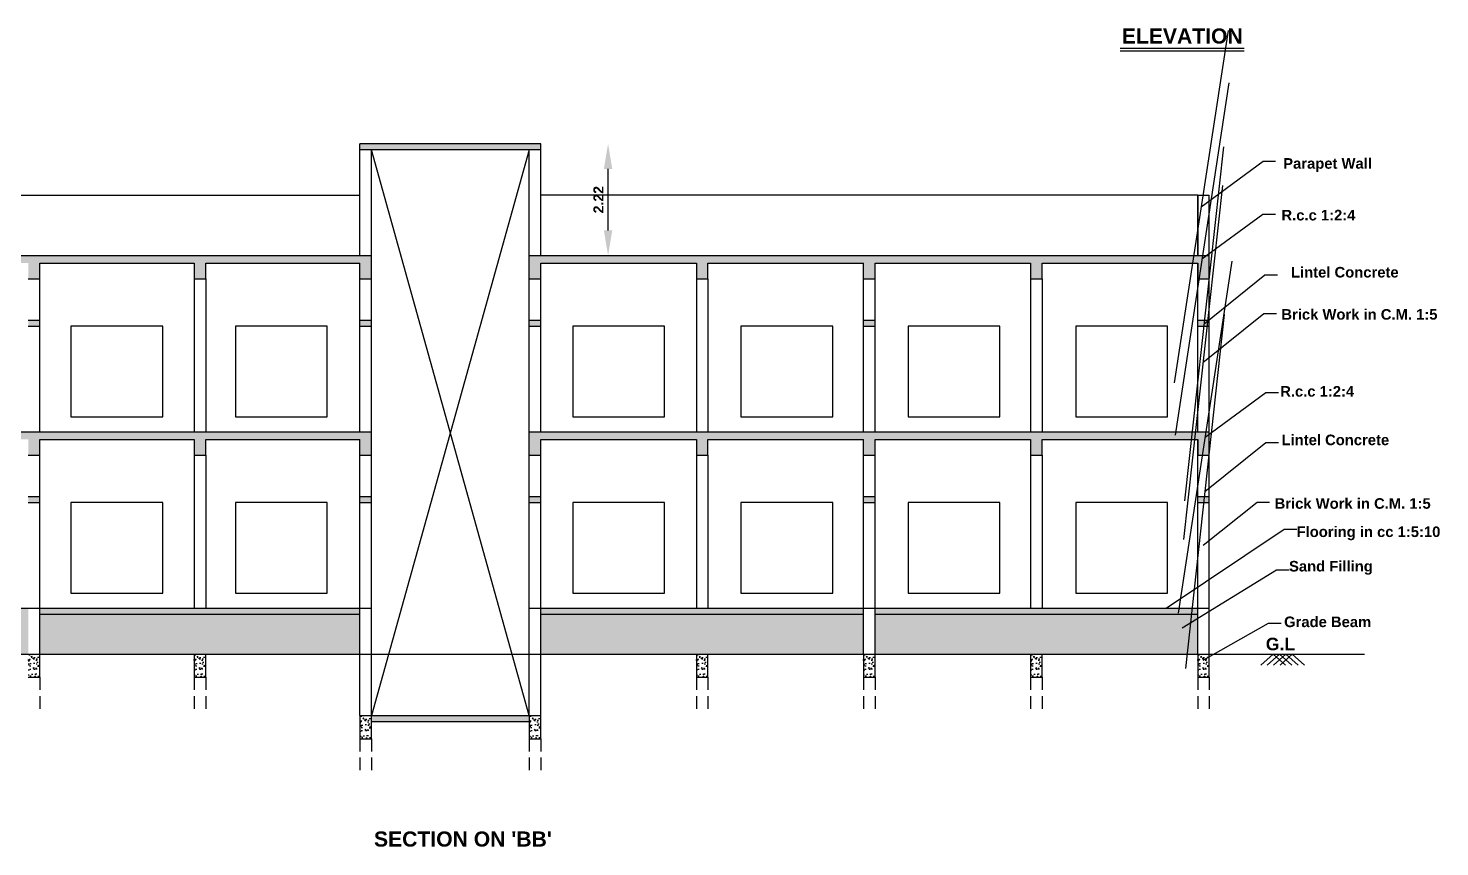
# Model space of a CAD drawing. Header units: metres. Extents: x 0 to 602, y 0 to 196.
# Drawn here: x 314.75 to 342.75, y 157.08 to 173.33 of the extents above; entities that cross this region are included whole.
import ezdxf

# ---------------------------------------------------------------- set-up
doc = ezdxf.new("R2010")
doc.units = ezdxf.units.M
doc.header["$MEASUREMENT"] = 0
doc.linetypes.add('HIDDEN', pattern=[0.375, 0.25, -0.125])
doc.layers.add('BLK_1_STAIR_HEADROOM', color=7, linetype='Continuous', lineweight=35)
doc.styles.add('Ar Bold', font='arialbd.ttf')
doc.styles.get("Standard").update_dxf_attribs({"font": 'swissc.ttf', "height": 0.23})
doc.dimstyles.new('$Side open200', dxfattribs={"dimtxt": 1, "dimasz": 0.5, "dimexe": 0.18, "dimexo": 0.0625, "dimgap": 0.09, "dimtad": 1, "dimzin": 4, "dimdsep": 46, "dimtxsty": 'Ar Bold', "dimcen": 0.09, "dimse1": 1, "dimse2": 1, "dimclrd": 252, "dimclrt": 40, "dimadec": 0, "dimazin": 0, "dimtfac": 1, "dimtix": 1, "dimtofl": 0, "dimtmove": 2, "dimatfit": 0, "dimfxl": 0, "dimtzin": 0, "dimarcsym": 0})
doc.dimstyles.get("Standard").update_dxf_attribs({"dimtxt": 1, "dimasz": 5, "dimexe": 0.18, "dimexo": 0.0625, "dimgap": 0.09, "dimtad": 1, "dimzin": 0, "dimdsep": 46, "dimtxsty": 'Standard', "dimblk": 'OBLIQUE', "dimcen": 0.09, "dimse1": 1, "dimse2": 1, "dimsd1": 1, "dimsd2": 1, "dimadec": 0, "dimazin": 0, "dimtfac": 1, "dimtix": 1, "dimtofl": 0, "dimtmove": 0, "dimatfit": 3, "dimldrblk": 'OBLIQUE', "dimfxl": 0, "dimtolj": 1, "dimtzin": 0, "dimarcsym": 0})
pattern_1 = [(50, (-2577.27027, -9983.87093), (0.2151780548, -0.0188256405), [0.0225, -0.2475]), (355, (-2577.27027, -9983.87093), (-0.0416254, 0.22565764), [0.018, -0.198]), (100.4514445, (-2577.25234, -9983.8725), (0.173552654, 0.2068319973), [0.0191220576, -0.2103426336]), (46.1842, (-2577.27027, -9983.81093), (0.320172399, -0.049655784), [0.03375, -0.37125]), (96.6356355, (-2577.2436, -9983.81507), (0.280398584, 0.29223558), [0.028683103, -0.315514128]), (351.184164, (-2577.27027, -9983.81093), (0.280398584, 0.29223558), [0.027, -0.297]), (21, (-2577.24027, -9983.82593), (0.1790721156, -0.1207856672), [0.0225, -0.2475]), (326, (-2577.24027, -9983.82593), (0.0729945996, 0.2175450135), [0.018, -0.198]), (71.4514447, (-2577.22535, -9983.836), (0.252066713, 0.096759346), [0.019122057, -0.2103426336]), (37.5, (-2577.27027, -9983.87093), (0.0036479566, 0.09986815615), [0, -0.1956, 0, -0.201, 0, -0.19875]), (7.5, (-2577.27027, -9983.87093), (0.0789208612, 0.1183235136), [0, -0.1146, 0, -0.1911, 0, -0.07575]), (327.5, (-2577.33717, -9983.87093), (0.16014673085, -0.0067664615), [0, -0.075, 0, -0.234, 0, -0.3105]), (317.5, (-2577.36717, -9983.87093), (0.1749558508, 0.0300314947), [0, -0.0975, 0, -0.1554, 0, -0.2205])]

# ---------------------------------------------------------------- blocks, each defined once
blk = doc.blocks.new('_Oblique')
at = {"color": 0, "linetype": 'ByBlock', "lineweight": -2}
blk.add_line((-0.5, -0.5), (0.5, 0.5), dxfattribs=at)
blk = doc.blocks.new('*D1262')
at = {"layer": 'BLK_1_STAIR_HEADROOM', "color": 148, "lineweight": -2}
blk.add_line((326.252, 169.316), (326.252, 170.536), dxfattribs=at)
at = {"layer": 'BLK_1_STAIR_HEADROOM', "color": 148, "linetype": 'Continuous', "lineweight": 30}
for points in [[(326.168, 170.536), (326.335, 170.536), (326.252, 171.036)], [(326.168, 169.316), (326.335, 169.316), (326.252, 168.816)]]:
    blk.add_solid(points, dxfattribs=at)
at = {"layer": 'Defpoints', "color": 0, "linetype": 'Continuous', "lineweight": 30}
for p in [(324.689, 171.036), (326.252, 171.036), (324.689, 168.816)]:
    blk.add_point(p, dxfattribs=at)
at = {"layer": 'BLK_1_STAIR_HEADROOM', "color": 148, "linetype": 'Continuous', "insert": (326.061, 169.926), "char_height": 0.2, "attachment_point": 5, "rotation": 90, "style": 'Ar Bold'}
blk.add_mtext('2.22', dxfattribs=at)

msp = doc.modelspace()

# ---------------------------------------------------------------- hatches: boundary and pattern name
at = {"linetype": 'Continuous'}
h = msp.add_hatch(dxfattribs=at)
h.set_pattern_fill('AR-CONC', color=256, scale=0.03)
h.set_pattern_definition(pattern_1)
h.paths.add_polyline_path([(311.409, 168.356), (311.639, 168.356), (311.639, 168.666), (314.749, 168.666), (314.749, 168.356), (314.979, 168.356), (314.979, 168.666), (318.039, 168.666), (318.039, 168.356), (318.269, 168.356), (318.269, 168.666), (321.329, 168.666), (321.329, 168.356), (321.559, 168.356), (321.559, 168.816), (308.069, 168.816), (308.069, 168.356), (308.299, 168.356), (308.299, 168.666), (311.409, 168.666)])
h.paths.add_polyline_path([(324.919, 170.916), (324.919, 171.036), (321.329, 171.036), (321.329, 170.916)])
h.paths.add_polyline_path([(328.004, 168.666), (328.004, 168.356), (328.234, 168.356), (328.234, 168.666), (331.319, 168.666), (331.319, 168.356), (331.549, 168.356), (331.549, 168.666), (334.634, 168.666), (334.634, 168.356), (334.864, 168.356), (334.864, 168.666), (337.949, 168.666), (337.949, 168.356), (338.179, 168.356), (338.179, 168.816), (324.689, 168.816), (324.689, 168.356), (324.919, 168.356), (324.919, 168.666)])
h.paths.add_polyline_path([(328.004, 165.166), (328.004, 164.856), (328.234, 164.856), (328.234, 165.166), (331.319, 165.166), (331.319, 164.856), (331.549, 164.856), (331.549, 165.166), (334.634, 165.166), (334.634, 164.856), (334.864, 164.856), (334.864, 165.166), (337.949, 165.166), (337.949, 164.856), (338.179, 164.856), (338.179, 165.166), (338.179, 165.316), (324.689, 165.316), (324.689, 164.856), (324.919, 164.856), (324.919, 165.166)])
h.paths.add_polyline_path([(321.329, 164.856), (321.559, 164.856), (321.559, 165.316), (308.069, 165.316), (308.069, 164.856), (308.299, 164.856), (308.299, 165.166), (311.409, 165.166), (311.409, 164.856), (311.639, 164.856), (311.639, 165.166), (314.749, 165.166), (314.749, 164.856), (314.979, 164.856), (314.979, 165.166), (318.039, 165.166), (318.039, 164.856), (318.269, 164.856), (318.269, 165.166), (321.329, 165.166)])
h.paths.add_polyline_path([(308.299, 161.816), (308.299, 161.696), (314.749, 161.696), (314.749, 161.816)])
h.paths.add_polyline_path([(321.329, 161.696), (321.329, 161.816), (314.979, 161.816), (314.979, 161.696)])
h.paths.add_polyline_path([(321.559, 159.686), (321.559, 159.566), (324.689, 159.566), (324.689, 159.686)])
h.paths.add_polyline_path([(324.919, 161.816), (324.919, 161.696), (331.319, 161.696), (331.319, 161.816)])
h.paths.add_polyline_path([(337.949, 161.696), (337.949, 161.816), (331.549, 161.816), (331.549, 161.696)])
h = msp.add_hatch(dxfattribs=at)
h.set_pattern_fill('AR-CONC', color=256, scale=0.03)
h.set_pattern_definition(pattern_1)
h.paths.add_polyline_path([(308.069, 163.916), (308.299, 163.916), (308.299, 164.036), (308.069, 164.036)])
h.paths.add_polyline_path([(314.979, 163.916), (314.979, 164.036), (314.749, 164.036), (314.749, 163.916)])
h.paths.add_polyline_path([(321.329, 164.036), (321.329, 163.916), (321.559, 163.916), (321.559, 164.036)])
h.paths.add_polyline_path([(324.919, 163.916), (324.919, 164.036), (324.689, 164.036), (324.689, 163.916)])
h.paths.add_polyline_path([(331.319, 164.036), (331.319, 163.916), (331.549, 163.916), (331.549, 164.036)])
h.paths.add_polyline_path([(338.179, 163.916), (338.179, 164.036), (337.949, 164.036), (337.949, 163.916)])
h.paths.add_polyline_path([(308.299, 167.416), (308.299, 167.536), (308.069, 167.536), (308.069, 167.416)])
h.paths.add_polyline_path([(314.979, 167.416), (314.979, 167.536), (314.749, 167.536), (314.749, 167.416)])
h.paths.add_polyline_path([(321.559, 167.536), (321.329, 167.536), (321.329, 167.416), (321.559, 167.416)])
h.paths.add_polyline_path([(324.919, 167.416), (324.919, 167.536), (324.689, 167.536), (324.689, 167.416)])
h.paths.add_polyline_path([(331.549, 167.416), (331.549, 167.536), (331.319, 167.536), (331.319, 167.416)])
h.paths.add_polyline_path([(337.949, 167.416), (338.179, 167.416), (338.179, 167.536), (337.949, 167.536)])
h = msp.add_hatch(dxfattribs=at)
h.set_pattern_fill('AR-SAND', color=256, scale=0.1)
h.set_pattern_definition([(37.5, (-2630.21792, -9982.78232), (-0.0062993358, 0.192682377), [0, -0.152, 0, -0.17, 0, -0.1625]), (7.5, (-2630.21792, -9982.78232), (0.1769776705, 0.2822146065), [0, -0.082, 0, -0.137, 0, -0.0525]), (327.5, (-2630.34092, -9982.78232), (0.3114141862, 0.0005659054), [0, -0.05, 0, -0.18, 0, -0.235]), (317.5, (-2630.34092, -9982.78232), (0.3006126605, 0.0877675565), [0, -0.025, 0, -0.118, 0, -0.135])])
h.paths.add_polyline_path([(314.749, 160.906), (314.749, 161.696), (308.299, 161.696), (308.299, 160.906)])
h.paths.add_polyline_path([(321.329, 160.906), (321.329, 161.696), (314.979, 161.696), (314.979, 160.906)])
h.paths.add_polyline_path([(324.919, 161.696), (324.919, 160.906), (331.319, 160.906), (331.319, 161.696)])
h.paths.add_polyline_path([(331.549, 161.696), (331.549, 160.906), (337.949, 160.906), (337.949, 161.696)])
h = msp.add_hatch(dxfattribs=at)
h.set_pattern_fill('AR-CONC', color=256, scale=0.03)
h.set_pattern_definition([(50, (-2557.1673, -9966.46602), (0.2151780548, -0.0188256405), [0.0225, -0.2475]), (355, (-2557.1673, -9966.46602), (-0.0416254, 0.22565764), [0.018, -0.198]), (100.4514445, (-2557.14937, -9966.4676), (0.173552654, 0.2068319973), [0.0191220576, -0.2103426336]), (46.1842, (-2557.1673, -9966.40602), (0.320172399, -0.049655784), [0.03375, -0.37125]), (96.6356355, (-2557.14062, -9966.41016), (0.280398584, 0.29223558), [0.028683103, -0.315514128]), (351.184164, (-2557.1673, -9966.40602), (0.280398584, 0.29223558), [0.027, -0.297]), (21, (-2557.1373, -9966.42102), (0.1790721156, -0.1207856672), [0.0225, -0.2475]), (326, (-2557.1373, -9966.42102), (0.0729945996, 0.2175450135), [0.018, -0.198]), (71.4514447, (-2557.12238, -9966.43109), (0.252066713, 0.096759346), [0.019122057, -0.2103426336]), (37.5, (-2557.1673, -9966.46602), (0.0036479566, 0.09986815615), [0, -0.1956, 0, -0.201, 0, -0.19875]), (7.5, (-2557.1673, -9966.46602), (0.0789208612, 0.1183235136), [0, -0.1146, 0, -0.1911, 0, -0.07575]), (327.5, (-2557.2342, -9966.46602), (0.16014673085, -0.0067664615), [0, -0.075, 0, -0.234, 0, -0.3105]), (317.5, (-2557.2642, -9966.46602), (0.1749558508, 0.0300314947), [0, -0.0975, 0, -0.1554, 0, -0.2205])])
h.paths.add_polyline_path([(314.979, 160.906), (314.749, 160.906), (314.749, 160.446), (314.979, 160.446)])
h = msp.add_hatch(dxfattribs=at)
h.set_pattern_fill('AR-CONC', color=256, scale=0.03)
h.set_pattern_definition([(50, (-2553.8773, -9966.46602), (0.2151780548, -0.0188256405), [0.0225, -0.2475]), (355, (-2553.8773, -9966.46602), (-0.0416254, 0.22565764), [0.018, -0.198]), (100.4514445, (-2553.85937, -9966.4676), (0.173552654, 0.2068319973), [0.0191220576, -0.2103426336]), (46.1842, (-2553.8773, -9966.40602), (0.320172399, -0.049655784), [0.03375, -0.37125]), (96.6356355, (-2553.85062, -9966.41016), (0.280398584, 0.29223558), [0.028683103, -0.315514128]), (351.184164, (-2553.8773, -9966.40602), (0.280398584, 0.29223558), [0.027, -0.297]), (21, (-2553.8473, -9966.42102), (0.1790721156, -0.1207856672), [0.0225, -0.2475]), (326, (-2553.8473, -9966.42102), (0.0729945996, 0.2175450135), [0.018, -0.198]), (71.4514447, (-2553.83238, -9966.43109), (0.252066713, 0.096759346), [0.019122057, -0.2103426336]), (37.5, (-2553.8773, -9966.46602), (0.0036479566, 0.09986815615), [0, -0.1956, 0, -0.201, 0, -0.19875]), (7.5, (-2553.8773, -9966.46602), (0.0789208612, 0.1183235136), [0, -0.1146, 0, -0.1911, 0, -0.07575]), (327.5, (-2553.9442, -9966.46602), (0.16014673085, -0.0067664615), [0, -0.075, 0, -0.234, 0, -0.3105]), (317.5, (-2553.9742, -9966.46602), (0.1749558508, 0.0300314947), [0, -0.0975, 0, -0.1554, 0, -0.2205])])
h.paths.add_polyline_path([(318.269, 160.906), (318.039, 160.906), (318.039, 160.446), (318.269, 160.446)])
h = msp.add_hatch(dxfattribs=at)
h.set_pattern_fill('AR-CONC', color=256, scale=0.03)
h.set_pattern_definition([(50, (-2543.9123, -9966.46602), (0.2151780548, -0.0188256405), [0.0225, -0.2475]), (355, (-2543.9123, -9966.46602), (-0.0416254, 0.22565764), [0.018, -0.198]), (100.4514445, (-2543.89437, -9966.4676), (0.173552654, 0.2068319973), [0.0191220576, -0.2103426336]), (46.1842, (-2543.9123, -9966.40602), (0.320172399, -0.049655784), [0.03375, -0.37125]), (96.6356355, (-2543.88562, -9966.41016), (0.280398584, 0.29223558), [0.028683103, -0.315514128]), (351.184164, (-2543.9123, -9966.40602), (0.280398584, 0.29223558), [0.027, -0.297]), (21, (-2543.8823, -9966.42102), (0.1790721156, -0.1207856672), [0.0225, -0.2475]), (326, (-2543.8823, -9966.42102), (0.0729945996, 0.2175450135), [0.018, -0.198]), (71.4514447, (-2543.86738, -9966.43109), (0.252066713, 0.096759346), [0.019122057, -0.2103426336]), (37.5, (-2543.9123, -9966.46602), (0.0036479566, 0.09986815615), [0, -0.1956, 0, -0.201, 0, -0.19875]), (7.5, (-2543.9123, -9966.46602), (0.0789208612, 0.1183235136), [0, -0.1146, 0, -0.1911, 0, -0.07575]), (327.5, (-2543.9792, -9966.46602), (0.16014673085, -0.0067664615), [0, -0.075, 0, -0.234, 0, -0.3105]), (317.5, (-2544.0092, -9966.46602), (0.1749558508, 0.0300314947), [0, -0.0975, 0, -0.1554, 0, -0.2205])])
h.paths.add_polyline_path([(328.234, 160.906), (328.004, 160.906), (328.004, 160.446), (328.234, 160.446)])
h = msp.add_hatch(dxfattribs=at)
h.set_pattern_fill('AR-CONC', color=256, scale=0.03)
h.set_pattern_definition([(50, (-2540.5973, -9966.46602), (0.2151780548, -0.0188256405), [0.0225, -0.2475]), (355, (-2540.5973, -9966.46602), (-0.0416254, 0.22565764), [0.018, -0.198]), (100.4514445, (-2540.57937, -9966.4676), (0.173552654, 0.2068319973), [0.0191220576, -0.2103426336]), (46.1842, (-2540.5973, -9966.40602), (0.320172399, -0.049655784), [0.03375, -0.37125]), (96.6356355, (-2540.57062, -9966.41016), (0.280398584, 0.29223558), [0.028683103, -0.315514128]), (351.184164, (-2540.5973, -9966.40602), (0.280398584, 0.29223558), [0.027, -0.297]), (21, (-2540.5673, -9966.42102), (0.1790721156, -0.1207856672), [0.0225, -0.2475]), (326, (-2540.5673, -9966.42102), (0.0729945996, 0.2175450135), [0.018, -0.198]), (71.4514447, (-2540.55238, -9966.43109), (0.252066713, 0.096759346), [0.019122057, -0.2103426336]), (37.5, (-2540.5973, -9966.46602), (0.0036479566, 0.09986815615), [0, -0.1956, 0, -0.201, 0, -0.19875]), (7.5, (-2540.5973, -9966.46602), (0.0789208612, 0.1183235136), [0, -0.1146, 0, -0.1911, 0, -0.07575]), (327.5, (-2540.6642, -9966.46602), (0.16014673085, -0.0067664615), [0, -0.075, 0, -0.234, 0, -0.3105]), (317.5, (-2540.6942, -9966.46602), (0.1749558508, 0.0300314947), [0, -0.0975, 0, -0.1554, 0, -0.2205])])
h.paths.add_polyline_path([(331.549, 160.906), (331.319, 160.906), (331.319, 160.446), (331.549, 160.446)])
h = msp.add_hatch(dxfattribs=at)
h.set_pattern_fill('AR-CONC', color=256, scale=0.03)
h.set_pattern_definition([(50, (-2537.2823, -9966.46602), (0.2151780548, -0.0188256405), [0.0225, -0.2475]), (355, (-2537.2823, -9966.46602), (-0.0416254, 0.22565764), [0.018, -0.198]), (100.4514445, (-2537.26437, -9966.4676), (0.173552654, 0.2068319973), [0.0191220576, -0.2103426336]), (46.1842, (-2537.2823, -9966.40602), (0.320172399, -0.049655784), [0.03375, -0.37125]), (96.6356355, (-2537.25562, -9966.41016), (0.280398584, 0.29223558), [0.028683103, -0.315514128]), (351.184164, (-2537.2823, -9966.40602), (0.280398584, 0.29223558), [0.027, -0.297]), (21, (-2537.2523, -9966.42102), (0.1790721156, -0.1207856672), [0.0225, -0.2475]), (326, (-2537.2523, -9966.42102), (0.0729945996, 0.2175450135), [0.018, -0.198]), (71.4514447, (-2537.23738, -9966.43109), (0.252066713, 0.096759346), [0.019122057, -0.2103426336]), (37.5, (-2537.2823, -9966.46602), (0.0036479566, 0.09986815615), [0, -0.1956, 0, -0.201, 0, -0.19875]), (7.5, (-2537.2823, -9966.46602), (0.0789208612, 0.1183235136), [0, -0.1146, 0, -0.1911, 0, -0.07575]), (327.5, (-2537.3492, -9966.46602), (0.16014673085, -0.0067664615), [0, -0.075, 0, -0.234, 0, -0.3105]), (317.5, (-2537.3792, -9966.46602), (0.1749558508, 0.0300314947), [0, -0.0975, 0, -0.1554, 0, -0.2205])])
h.paths.add_polyline_path([(334.864, 160.906), (334.634, 160.906), (334.634, 160.446), (334.864, 160.446)])
h = msp.add_hatch(dxfattribs=at)
h.set_pattern_fill('AR-CONC', color=256, scale=0.03)
h.set_pattern_definition([(50, (-2533.9673, -9966.46602), (0.2151780548, -0.0188256405), [0.0225, -0.2475]), (355, (-2533.9673, -9966.46602), (-0.0416254, 0.22565764), [0.018, -0.198]), (100.4514445, (-2533.94937, -9966.4676), (0.173552654, 0.2068319973), [0.0191220576, -0.2103426336]), (46.1842, (-2533.9673, -9966.40602), (0.320172399, -0.049655784), [0.03375, -0.37125]), (96.6356355, (-2533.94062, -9966.41016), (0.280398584, 0.29223558), [0.028683103, -0.315514128]), (351.184164, (-2533.9673, -9966.40602), (0.280398584, 0.29223558), [0.027, -0.297]), (21, (-2533.9373, -9966.42102), (0.1790721156, -0.1207856672), [0.0225, -0.2475]), (326, (-2533.9373, -9966.42102), (0.0729945996, 0.2175450135), [0.018, -0.198]), (71.4514447, (-2533.92238, -9966.43109), (0.252066713, 0.096759346), [0.019122057, -0.2103426336]), (37.5, (-2533.9673, -9966.46602), (0.0036479566, 0.09986815615), [0, -0.1956, 0, -0.201, 0, -0.19875]), (7.5, (-2533.9673, -9966.46602), (0.0789208612, 0.1183235136), [0, -0.1146, 0, -0.1911, 0, -0.07575]), (327.5, (-2534.0342, -9966.46602), (0.16014673085, -0.0067664615), [0, -0.075, 0, -0.234, 0, -0.3105]), (317.5, (-2534.0642, -9966.46602), (0.1749558508, 0.0300314947), [0, -0.0975, 0, -0.1554, 0, -0.2205])])
h.paths.add_polyline_path([(338.179, 160.906), (337.949, 160.906), (337.949, 160.446), (338.179, 160.446)])
h = msp.add_hatch(dxfattribs=at)
h.set_pattern_fill('AR-CONC', color=256, scale=0.03)
h.set_pattern_definition([(50, (-2550.5873, -9967.68602), (0.2151780548, -0.0188256405), [0.0225, -0.2475]), (355, (-2550.5873, -9967.68602), (-0.0416254, 0.22565764), [0.018, -0.198]), (100.4514445, (-2550.56937, -9967.6876), (0.173552654, 0.2068319973), [0.0191220576, -0.2103426336]), (46.1842, (-2550.5873, -9967.62602), (0.320172399, -0.049655784), [0.03375, -0.37125]), (96.6356355, (-2550.56062, -9967.63016), (0.280398584, 0.29223558), [0.028683103, -0.315514128]), (351.184164, (-2550.5873, -9967.62602), (0.280398584, 0.29223558), [0.027, -0.297]), (21, (-2550.5573, -9967.64102), (0.1790721156, -0.1207856672), [0.0225, -0.2475]), (326, (-2550.5573, -9967.64102), (0.0729945996, 0.2175450135), [0.018, -0.198]), (71.4514447, (-2550.54238, -9967.65109), (0.252066713, 0.096759346), [0.019122057, -0.2103426336]), (37.5, (-2550.5873, -9967.68602), (0.0036479566, 0.09986815615), [0, -0.1956, 0, -0.201, 0, -0.19875]), (7.5, (-2550.5873, -9967.68602), (0.0789208612, 0.1183235136), [0, -0.1146, 0, -0.1911, 0, -0.07575]), (327.5, (-2550.6542, -9967.68602), (0.16014673085, -0.0067664615), [0, -0.075, 0, -0.234, 0, -0.3105]), (317.5, (-2550.6842, -9967.68602), (0.1749558508, 0.0300314947), [0, -0.0975, 0, -0.1554, 0, -0.2205])])
h.paths.add_polyline_path([(321.559, 159.686), (321.329, 159.686), (321.329, 159.226), (321.559, 159.226)])
h = msp.add_hatch(dxfattribs=at)
h.set_pattern_fill('AR-CONC', color=256, scale=0.03)
h.set_pattern_definition([(50, (-2547.2273, -9967.68602), (0.2151780548, -0.0188256405), [0.0225, -0.2475]), (355, (-2547.2273, -9967.68602), (-0.0416254, 0.22565764), [0.018, -0.198]), (100.4514445, (-2547.20937, -9967.6876), (0.173552654, 0.2068319973), [0.0191220576, -0.2103426336]), (46.1842, (-2547.2273, -9967.62602), (0.320172399, -0.049655784), [0.03375, -0.37125]), (96.6356355, (-2547.20062, -9967.63016), (0.280398584, 0.29223558), [0.028683103, -0.315514128]), (351.184164, (-2547.2273, -9967.62602), (0.280398584, 0.29223558), [0.027, -0.297]), (21, (-2547.1973, -9967.64102), (0.1790721156, -0.1207856672), [0.0225, -0.2475]), (326, (-2547.1973, -9967.64102), (0.0729945996, 0.2175450135), [0.018, -0.198]), (71.4514447, (-2547.18238, -9967.65109), (0.252066713, 0.096759346), [0.019122057, -0.2103426336]), (37.5, (-2547.2273, -9967.68602), (0.0036479566, 0.09986815615), [0, -0.1956, 0, -0.201, 0, -0.19875]), (7.5, (-2547.2273, -9967.68602), (0.0789208612, 0.1183235136), [0, -0.1146, 0, -0.1911, 0, -0.07575]), (327.5, (-2547.2942, -9967.68602), (0.16014673085, -0.0067664615), [0, -0.075, 0, -0.234, 0, -0.3105]), (317.5, (-2547.3242, -9967.68602), (0.1749558508, 0.0300314947), [0, -0.0975, 0, -0.1554, 0, -0.2205])])
h.paths.add_polyline_path([(324.919, 159.686), (324.689, 159.686), (324.689, 159.226), (324.919, 159.226)])

# ---------------------------------------------------------------- linework, layer by layer
at = {"color": 1}
msp.add_line((336.413, 172.93), (338.869, 172.93), dxfattribs=at)
msp.add_line((336.413, 172.88), (338.869, 172.88))
at = {"color": 3, "linetype": 'Continuous'}
for p, q in [((321.329, 168.816), (321.329, 171.036)), ((324.919, 171.036), (321.329, 171.036)), ((324.919, 170.916), (321.329, 170.916)), ((321.559, 165.316), (321.559, 170.916)), ((324.689, 165.316), (324.689, 170.916)), ((324.919, 168.816), (324.919, 171.036)), ((337.949, 168.816), (337.949, 170.016)), ((337.949, 170.016), (338.179, 170.016)), ((338.179, 165.316), (338.179, 170.016)), ((308.069, 168.816), (321.559, 168.816)), ((314.979, 165.316), (314.979, 168.666)), ((314.979, 168.666), (318.039, 168.666)), ((318.269, 168.666), (321.329, 168.666)), ((321.329, 165.316), (321.329, 168.666)), ((324.689, 168.816), (338.179, 168.816)), ((324.919, 165.316), (324.919, 168.666)), ((324.919, 168.666), (328.004, 168.666)), ((328.234, 168.666), (331.319, 168.666)), ((331.319, 165.316), (331.319, 168.666)), ((331.549, 165.316), (331.549, 168.666)), ((331.549, 168.666), (334.634, 168.666)), ((334.864, 168.666), (337.949, 168.666)), ((337.949, 165.316), (337.949, 168.666)), ((314.749, 168.356), (314.979, 168.356)), ((321.329, 168.356), (321.559, 168.356)), ((324.689, 168.356), (324.919, 168.356)), ((331.319, 168.356), (331.549, 168.356)), ((337.949, 168.356), (338.179, 168.356)), ((314.749, 167.536), (314.979, 167.536)), ((321.329, 167.536), (321.559, 167.536)), ((324.689, 167.536), (324.919, 167.536)), ((331.319, 167.536), (331.549, 167.536)), ((337.949, 167.536), (338.179, 167.536)), ((314.749, 167.416), (314.979, 167.416)), ((321.329, 167.416), (321.559, 167.416)), ((324.689, 167.416), (324.919, 167.416)), ((331.319, 167.416), (331.549, 167.416)), ((337.949, 167.416), (338.179, 167.416)), ((308.069, 165.316), (321.559, 165.316)), ((321.559, 159.686), (321.559, 165.316)), ((324.689, 159.686), (324.689, 165.316)), ((324.689, 165.316), (338.179, 165.316)), ((338.179, 160.906), (338.179, 165.316)), ((314.979, 160.906), (314.979, 165.166)), ((314.979, 165.166), (318.039, 165.166)), ((318.269, 165.166), (321.329, 165.166)), ((321.329, 159.686), (321.329, 165.166)), ((324.919, 159.686), (324.919, 165.166)), ((324.919, 165.166), (328.004, 165.166)), ((328.234, 165.166), (331.319, 165.166)), ((331.319, 160.906), (331.319, 165.166)), ((331.549, 160.906), (331.549, 165.166)), ((331.549, 165.166), (334.634, 165.166)), ((334.864, 165.166), (337.949, 165.166)), ((337.949, 160.906), (337.949, 165.166)), ((314.749, 164.856), (314.979, 164.856)), ((321.329, 164.856), (321.559, 164.856)), ((324.689, 164.856), (324.919, 164.856)), ((331.319, 164.856), (331.549, 164.856)), ((337.949, 164.856), (338.179, 164.856)), ((314.749, 164.036), (314.979, 164.036)), ((314.749, 163.916), (314.979, 163.916)), ((321.329, 164.036), (321.559, 164.036)), ((321.329, 163.916), (321.559, 163.916)), ((324.689, 164.036), (324.919, 164.036)), ((324.689, 163.916), (324.919, 163.916)), ((331.319, 164.036), (331.549, 164.036)), ((331.319, 163.916), (331.549, 163.916)), ((337.949, 164.036), (338.179, 164.036)), ((337.949, 163.916), (338.179, 163.916)), ((308.069, 161.816), (321.559, 161.816)), ((314.979, 161.696), (321.329, 161.696)), ((324.689, 161.816), (338.179, 161.816)), ((324.919, 161.696), (331.319, 161.696)), ((331.549, 161.696), (337.949, 161.696)), ((321.329, 159.686), (324.919, 159.686)), ((321.329, 159.566), (321.343, 159.566)), ((321.559, 159.566), (324.691, 159.566))]:
    msp.add_line(p, q, dxfattribs=at)
at = {"color": 8, "linetype": 'Continuous'}
for p, q in [((324.689, 170.916), (321.559, 159.686)), ((324.689, 159.686), (321.559, 170.916))]:
    msp.add_line(p, q, dxfattribs=at)
at = {"linetype": 'Continuous'}
for p, q in [((308.299, 170.016), (321.329, 170.016)), ((337.949, 170.016), (324.919, 170.016))]:
    msp.add_line(p, q, dxfattribs=at)
at = {"color": 115, "linetype": 'Continuous'}
for p, q in [((318.039, 168.356), (318.039, 165.316)), ((318.269, 168.356), (318.269, 165.316)), ((328.004, 168.356), (328.004, 165.316)), ((328.234, 168.356), (328.234, 165.316)), ((334.634, 168.356), (334.634, 165.316)), ((334.864, 168.356), (334.864, 165.316)), ((318.039, 164.856), (318.039, 161.816)), ((318.269, 164.856), (318.269, 161.816)), ((328.004, 164.856), (328.004, 161.816)), ((328.234, 164.856), (328.234, 161.816)), ((334.634, 164.856), (334.634, 161.816)), ((334.864, 164.856), (334.864, 161.816))]:
    msp.add_line(p, q, dxfattribs=at)
at = {"color": 5, "linetype": 'Continuous'}
msp.add_line((303.446, 160.906), (341.257, 160.906), dxfattribs=at)
at = {"color": 3, "linetype": 'Continuous', "ltscale": 0.1}
for p, q in [((314.979, 160.446), (314.979, 160.906)), ((318.039, 160.906), (318.039, 160.446)), ((318.269, 160.446), (318.269, 160.906)), ((328.004, 160.906), (328.004, 160.446)), ((328.234, 160.446), (328.234, 160.906)), ((331.319, 160.906), (331.319, 160.446)), ((331.549, 160.446), (331.549, 160.906)), ((334.634, 160.906), (334.634, 160.446)), ((334.864, 160.446), (334.864, 160.906)), ((337.949, 160.906), (337.949, 160.446)), ((338.179, 160.446), (338.179, 160.906)), ((314.749, 160.446), (314.979, 160.446)), ((318.039, 160.446), (318.269, 160.446)), ((328.004, 160.446), (328.234, 160.446)), ((331.319, 160.446), (331.549, 160.446)), ((334.634, 160.446), (334.864, 160.446)), ((337.949, 160.446), (338.179, 160.446)), ((321.329, 159.686), (321.329, 159.226)), ((321.559, 159.226), (321.559, 159.686)), ((324.689, 159.686), (324.689, 159.226)), ((324.919, 159.226), (324.919, 159.686)), ((321.329, 159.226), (321.559, 159.226)), ((324.689, 159.226), (324.919, 159.226))]:
    msp.add_line(p, q, dxfattribs=at)
at = {"color": 30}
for p, q in [((339.445, 160.906), (339.2, 160.686)), ((339.572, 160.906), (339.328, 160.686)), ((339.445, 160.906), (339.689, 160.686)), ((339.698, 160.906), (339.454, 160.686)), ((339.572, 160.906), (339.816, 160.686)), ((339.826, 160.906), (339.582, 160.686)), ((339.698, 160.906), (339.943, 160.686)), ((339.826, 160.906), (340.07, 160.686))]:
    msp.add_line(p, q, dxfattribs=at)
at = {"linetype": 'HIDDEN'}
for p, q in [((314.979, 160.446), (314.979, 159.696)), ((318.039, 160.446), (318.039, 159.696)), ((318.269, 160.446), (318.269, 159.696)), ((328.004, 160.446), (328.004, 159.696)), ((328.234, 160.446), (328.234, 159.696)), ((331.319, 160.446), (331.319, 159.696)), ((331.549, 160.446), (331.549, 159.696)), ((334.634, 160.446), (334.634, 159.696)), ((334.864, 160.446), (334.864, 159.696)), ((337.949, 160.446), (337.949, 159.696)), ((338.179, 160.446), (338.179, 159.696)), ((321.329, 159.226), (321.329, 158.476)), ((321.559, 159.226), (321.559, 158.476)), ((324.689, 159.226), (324.689, 158.476)), ((324.919, 159.226), (324.919, 158.476))]:
    msp.add_line(p, q, dxfattribs=at)
at = {"color": 3, "linetype": 'Continuous'}
for points in [[(337.949, 170.016), (337.949, 168.816)], [(337.949, 168.666), (337.949, 168.356), (338.179, 168.356), (338.179, 170.016)], [(318.039, 168.666), (318.039, 168.356), (318.269, 168.356), (318.269, 168.666)], [(328.004, 168.666), (328.004, 168.356), (328.234, 168.356), (328.234, 168.666)], [(334.634, 168.666), (334.634, 168.356), (334.864, 168.356), (334.864, 168.666)], [(318.039, 165.166), (318.039, 164.856), (318.269, 164.856), (318.269, 165.166)], [(328.004, 165.166), (328.004, 164.856), (328.234, 164.856), (328.234, 165.166)], [(334.634, 165.166), (334.634, 164.856), (334.864, 164.856), (334.864, 165.166)], [(337.949, 165.166), (337.949, 164.856), (338.179, 164.856), (338.179, 165.166)]]:
    msp.add_lwpolyline(points, dxfattribs=at)
at = {"linetype": 'Continuous'}
for points in [[(317.416, 165.616), (317.416, 167.416), (315.596, 167.416), (315.596, 165.616)], [(320.68, 165.616), (320.68, 167.416), (318.86, 167.416), (318.86, 165.616)], [(327.371, 165.616), (327.371, 167.416), (325.551, 167.416), (325.551, 165.616)], [(330.708, 165.616), (330.708, 167.416), (328.888, 167.416), (328.888, 165.616)], [(334.023, 165.616), (334.023, 167.416), (332.203, 167.416), (332.203, 165.616)], [(337.349, 165.616), (337.349, 167.416), (335.529, 167.416), (335.529, 165.616)], [(317.416, 162.116), (317.416, 163.916), (315.596, 163.916), (315.596, 162.116)], [(320.68, 162.116), (320.68, 163.916), (318.86, 163.916), (318.86, 162.116)], [(327.371, 162.116), (327.371, 163.916), (325.551, 163.916), (325.551, 162.116)], [(330.708, 162.116), (330.708, 163.916), (328.888, 163.916), (328.888, 162.116)], [(334.023, 162.116), (334.023, 163.916), (332.203, 163.916), (332.203, 162.116)], [(337.349, 162.116), (337.349, 163.916), (335.529, 163.916), (335.529, 162.116)]]:
    msp.add_lwpolyline(points, close=True, dxfattribs=at)
for points in [[(338.057, 163.066), (339.126, 163.924), (339.376, 163.924)], [(337.323, 161.816), (339.666, 163.384), (339.916, 163.384)], [(337.638, 161.425), (339.511, 162.579), (339.761, 162.579)], [(338.057, 160.786), (339.356, 161.523), (339.606, 161.523)]]:
    msp.add_lwpolyline(points)

# ---------------------------------------------------------------- texts
at = {"style": 'Ar Bold'}
for s, height, p in [('ELEVATION', 0.3, (336.444, 173.024)), ('Parapet Wall', 0.21, (339.645, 170.54)), ('R.c.c 1:2:4', 0.21, (339.611, 169.514)), ('Lintel Concrete', 0.21, (339.8, 168.381)), ('Brick Work in C.M. 1:5', 0.21, (339.609, 167.544)), ('R.c.c 1:2:4', 0.21, (339.586, 166.017)), ('Lintel Concrete', 0.21, (339.612, 165.053)), ('Brick Work in C.M. 1:5', 0.21, (339.475, 163.791)), ('Flooring in cc 1:5:10', 0.21, (339.911, 163.23)), ('Sand Filling', 0.21, (339.761, 162.546)), ('Grade Beam', 0.21, (339.663, 161.442)), ('G.L', 0.25, (339.3, 160.982)), ("SECTION ON 'BB'", 0.3, (321.608, 157.086))]:
    msp.add_text(s, height=height, dxfattribs=at).set_placement(p)

# ---------------------------------------------------------------- dimensions: what is measured, and where the dimension line sits
at = {"layer": 'BLK_1_STAIR_HEADROOM', "color": 148, "linetype": 'Continuous'}
dim = msp.add_aligned_dim(p1=(324.689, 168.816), p2=(324.689, 171.036), distance=-1.563, dimstyle='$Side open200', override={"dimtxt": 0.2, "dimclrd": 148, "dimclrt": 148, "dimfxlon": 1}, dxfattribs=at)
dim.commit()
dim.dimension.update_dxf_attribs({"geometry": '*D1262', "text_midpoint": (326.061, 169.926)})

# ---------------------------------------------------------------- leaders
for points in [[(338.018, 169.786), (339.245, 170.687), (339.495, 170.687)], [(338.033, 168.749), (339.242, 169.639), (339.492, 169.639)], [(338.075, 167.462), (339.284, 168.432), (339.534, 168.432)], [(338.051, 166.696), (339.261, 167.666), (339.511, 167.666)], [(338.094, 165.211), (339.303, 166.101), (339.553, 166.101)], [(338.093, 164.133), (339.302, 165.104), (339.552, 165.104)]]:
    msp.add_leader(points, dimstyle='Standard', override={"dimgap": 0.09, "dimtad": 0})

doc.saveas('drawing.dxf')
